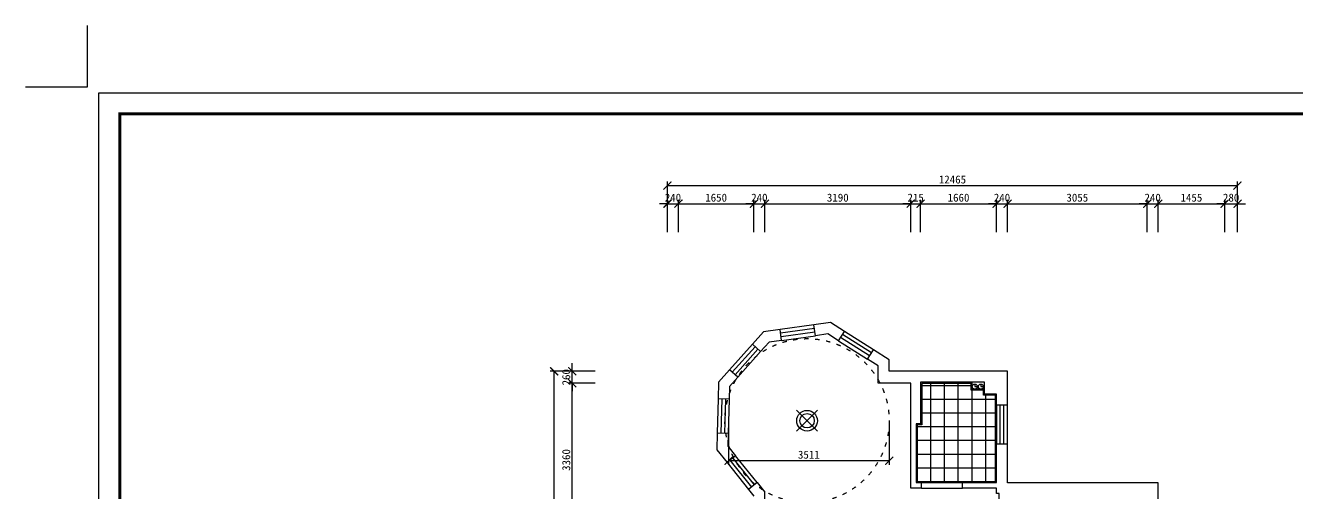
# Model space of a CAD drawing. Header units: millimetres. Extents: x -1705246 to 222838, y -3231245 to 126310.
# Drawn here: x 109539 to 137355, y 70005 to 80245 of the extents above; entities that cross this region are included whole.
import ezdxf

# ---------------------------------------------------------------- set-up
doc = ezdxf.new("R2010")
doc.units = ezdxf.units.MM
doc.header["$PDMODE"] = 35
doc.linetypes.add('ACAD_ISO03W100', pattern=[30, 12, -18])
for name, color, linetype in [('0-01图框模板说明', 2, 'Continuous'), ('0-02图框细线', 136, 'Continuous'), ('250', 250, 'Continuous'), ('天花', 2, 'Continuous')]:
    doc.layers.add(name, color=color, linetype=linetype)
doc.layers.add('Z not print', color=8, linetype='Continuous', plot=False)
doc.styles.get("Standard").update_dxf_attribs({"font": ''})
doc.styles.get('Standard').set_extended_font_data('SimSun')
doc.dimstyles.new('ISO-25', dxfattribs={"dimscale": 70, "dimtxt": 2.5, "dimasz": 2.5, "dimexe": 1.25, "dimexo": 0.625, "dimtad": 1, "dimdec": 0, "dimtxsty": 'Standard', "dimblk": 'ARCHTICK', "dimcen": 2.5, "dimclrd": 251, "dimclre": 251, "dimclrt": 3, "dimadec": 0, "dimazin": 0, "dimtfac": 1, "dimtdec": 0, "dimtix": 1, "dimtmove": 2, "dimatfit": 3, "dimfxl": 1, "dimarcsym": 0})

# ---------------------------------------------------------------- blocks, each defined once
blk = doc.blocks.new('_ArchTick')
at = {"color": 0, "linetype": 'ByBlock', "const_width": 0.15}
blk.add_lwpolyline([(-0.5, -0.5), (0.5, 0.5)], dxfattribs=at)
blk = doc.blocks.new('*D889')
at = {"color": 251, "lineweight": -2}
for p, q in [((121999, 72420), (121408, 72420)), ((121496, 69060), (121496, 72420)), ((121999, 69060), (121408, 69060))]:
    blk.add_line(p, q, dxfattribs=at)
at = {"layer": 'Defpoints', "color": 0}
for p in [(121496, 72420), (122043, 72420), (122043, 69060)]:
    blk.add_point(p, dxfattribs=at)
at = {"color": 251, "lineweight": -2, "xscale": 175, "yscale": 175, "zscale": 175}
for p, rotation in [((121496, 72420), 90), ((121496, 69060), 270)]:
    blk.add_blockref('_ArchTick', p, dxfattribs=dict(at, rotation=rotation))
at = {"color": 3, "insert": (121365, 70740), "char_height": 175, "attachment_point": 5, "rotation": 90}
blk.add_mtext('3360', dxfattribs=at)
blk = doc.blocks.new('*D890')
at = {"color": 251, "lineweight": -2}
for p, q in [((121999, 72680), (121408, 72680)), ((121496, 72680), (121496, 72855)), ((121496, 72420), (121496, 72680)), ((121999, 72420), (121408, 72420)), ((121496, 72420), (121496, 72245))]:
    blk.add_line(p, q, dxfattribs=at)
at = {"layer": 'Defpoints', "color": 0}
for p in [(121496, 72680), (122043, 72680), (122043, 72420)]:
    blk.add_point(p, dxfattribs=at)
at = {"color": 251, "lineweight": -2, "xscale": 175, "yscale": 175, "zscale": 175}
for p, rotation in [((121496, 72680), 270), ((121496, 72420), 90)]:
    blk.add_blockref('_ArchTick', p, dxfattribs=dict(at, rotation=rotation))
at = {"color": 3, "insert": (121365, 72550), "char_height": 175, "attachment_point": 5, "rotation": 90}
blk.add_mtext('260', dxfattribs=at)
blk = doc.blocks.new('*D911')
at = {"color": 251, "lineweight": -2}
for p, q in [((123577, 76345), (123402, 76345)), ((123577, 75725), (123577, 76433)), ((123577, 76345), (123817, 76345)), ((123817, 75725), (123817, 76433)), ((123817, 76345), (123992, 76345))]:
    blk.add_line(p, q, dxfattribs=at)
at = {"layer": 'Defpoints', "color": 0}
for p in [(123817, 76345), (123577, 75682), (123817, 75682)]:
    blk.add_point(p, dxfattribs=at)
at = {"color": 251, "lineweight": -2, "xscale": 175, "yscale": 175, "zscale": 175}
blk.add_blockref('_ArchTick', (123577, 76345), dxfattribs=at)
at = {"color": 251, "lineweight": -2, "xscale": 175, "yscale": 175, "zscale": 175, "rotation": 180}
blk.add_blockref('_ArchTick', (123817, 76345), dxfattribs=at)
at = {"color": 3, "insert": (123697, 76477), "char_height": 175, "attachment_point": 5}
blk.add_mtext('240', dxfattribs=at)
blk = doc.blocks.new('*D912')
at = {"color": 251, "lineweight": -2}
for p, q in [((123817, 75725), (123817, 76433)), ((123817, 76345), (125467, 76345)), ((125467, 75725), (125467, 76433))]:
    blk.add_line(p, q, dxfattribs=at)
at = {"layer": 'Defpoints', "color": 0}
for p in [(125467, 76345), (123817, 75682), (125467, 75682)]:
    blk.add_point(p, dxfattribs=at)
at = {"color": 251, "lineweight": -2, "xscale": 175, "yscale": 175, "zscale": 175, "rotation": 180}
blk.add_blockref('_ArchTick', (123817, 76345), dxfattribs=at)
at = {"color": 251, "lineweight": -2, "xscale": 175, "yscale": 175, "zscale": 175}
blk.add_blockref('_ArchTick', (125467, 76345), dxfattribs=at)
at = {"color": 3, "insert": (124642, 76477), "char_height": 175, "attachment_point": 5}
blk.add_mtext('1650', dxfattribs=at)
blk = doc.blocks.new('*D913')
at = {"color": 251, "lineweight": -2}
for p, q in [((125467, 76345), (125292, 76345)), ((125467, 75725), (125467, 76433)), ((125467, 76345), (125707, 76345)), ((125707, 75725), (125707, 76433)), ((125707, 76345), (125882, 76345))]:
    blk.add_line(p, q, dxfattribs=at)
at = {"layer": 'Defpoints', "color": 0}
for p in [(125707, 76345), (125467, 75682), (125707, 75682)]:
    blk.add_point(p, dxfattribs=at)
at = {"color": 251, "lineweight": -2, "xscale": 175, "yscale": 175, "zscale": 175}
blk.add_blockref('_ArchTick', (125467, 76345), dxfattribs=at)
at = {"color": 251, "lineweight": -2, "xscale": 175, "yscale": 175, "zscale": 175, "rotation": 180}
blk.add_blockref('_ArchTick', (125707, 76345), dxfattribs=at)
at = {"color": 3, "insert": (125587, 76477), "char_height": 175, "attachment_point": 5}
blk.add_mtext('240', dxfattribs=at)
blk = doc.blocks.new('*D914')
at = {"color": 251, "lineweight": -2}
for p, q in [((125707, 75725), (125707, 76433)), ((125707, 76345), (128897, 76345)), ((128897, 75725), (128897, 76433))]:
    blk.add_line(p, q, dxfattribs=at)
at = {"layer": 'Defpoints', "color": 0}
for p in [(128897, 76345), (125707, 75682), (128897, 75682)]:
    blk.add_point(p, dxfattribs=at)
at = {"color": 251, "lineweight": -2, "xscale": 175, "yscale": 175, "zscale": 175, "rotation": 180}
blk.add_blockref('_ArchTick', (125707, 76345), dxfattribs=at)
at = {"color": 251, "lineweight": -2, "xscale": 175, "yscale": 175, "zscale": 175}
blk.add_blockref('_ArchTick', (128897, 76345), dxfattribs=at)
at = {"color": 3, "insert": (127302, 76477), "char_height": 175, "attachment_point": 5}
blk.add_mtext('3190', dxfattribs=at)
blk = doc.blocks.new('*D915')
at = {"color": 251, "lineweight": -2}
for p, q in [((128897, 76345), (128722, 76345)), ((128897, 75725), (128897, 76433)), ((128897, 76345), (129112, 76345)), ((129112, 75725), (129112, 76433)), ((129112, 76345), (129287, 76345))]:
    blk.add_line(p, q, dxfattribs=at)
at = {"layer": 'Defpoints', "color": 0}
for p in [(129112, 76345), (128897, 75682), (129112, 75682)]:
    blk.add_point(p, dxfattribs=at)
at = {"color": 251, "lineweight": -2, "xscale": 175, "yscale": 175, "zscale": 175}
blk.add_blockref('_ArchTick', (128897, 76345), dxfattribs=at)
at = {"color": 251, "lineweight": -2, "xscale": 175, "yscale": 175, "zscale": 175, "rotation": 180}
blk.add_blockref('_ArchTick', (129112, 76345), dxfattribs=at)
at = {"color": 3, "insert": (129004, 76477), "char_height": 175, "attachment_point": 5}
blk.add_mtext('215', dxfattribs=at)
blk = doc.blocks.new('*D916')
at = {"color": 251, "lineweight": -2}
for p, q in [((129112, 75725), (129112, 76433)), ((129112, 76345), (130772, 76345)), ((130772, 75725), (130772, 76433))]:
    blk.add_line(p, q, dxfattribs=at)
at = {"layer": 'Defpoints', "color": 0}
for p in [(130772, 76345), (129112, 75682), (130772, 75682)]:
    blk.add_point(p, dxfattribs=at)
at = {"color": 251, "lineweight": -2, "xscale": 175, "yscale": 175, "zscale": 175, "rotation": 180}
blk.add_blockref('_ArchTick', (129112, 76345), dxfattribs=at)
at = {"color": 251, "lineweight": -2, "xscale": 175, "yscale": 175, "zscale": 175}
blk.add_blockref('_ArchTick', (130772, 76345), dxfattribs=at)
at = {"color": 3, "insert": (129942, 76477), "char_height": 175, "attachment_point": 5}
blk.add_mtext('1660', dxfattribs=at)
blk = doc.blocks.new('*D917')
at = {"color": 251, "lineweight": -2}
for p, q in [((130772, 76345), (130597, 76345)), ((130772, 75725), (130772, 76433)), ((130772, 76345), (131012, 76345)), ((131012, 75725), (131012, 76433)), ((131012, 76345), (131187, 76345))]:
    blk.add_line(p, q, dxfattribs=at)
at = {"layer": 'Defpoints', "color": 0}
for p in [(131012, 76345), (130772, 75682), (131012, 75682)]:
    blk.add_point(p, dxfattribs=at)
at = {"color": 251, "lineweight": -2, "xscale": 175, "yscale": 175, "zscale": 175}
blk.add_blockref('_ArchTick', (130772, 76345), dxfattribs=at)
at = {"color": 251, "lineweight": -2, "xscale": 175, "yscale": 175, "zscale": 175, "rotation": 180}
blk.add_blockref('_ArchTick', (131012, 76345), dxfattribs=at)
at = {"color": 3, "insert": (130892, 76477), "char_height": 175, "attachment_point": 5}
blk.add_mtext('240', dxfattribs=at)
blk = doc.blocks.new('*D918')
at = {"color": 251, "lineweight": -2}
for p, q in [((131012, 75725), (131012, 76433)), ((131012, 76345), (134067, 76345)), ((134067, 75725), (134067, 76433))]:
    blk.add_line(p, q, dxfattribs=at)
at = {"layer": 'Defpoints', "color": 0}
for p in [(134067, 76345), (131012, 75682), (134067, 75682)]:
    blk.add_point(p, dxfattribs=at)
at = {"color": 251, "lineweight": -2, "xscale": 175, "yscale": 175, "zscale": 175, "rotation": 180}
blk.add_blockref('_ArchTick', (131012, 76345), dxfattribs=at)
at = {"color": 251, "lineweight": -2, "xscale": 175, "yscale": 175, "zscale": 175}
blk.add_blockref('_ArchTick', (134067, 76345), dxfattribs=at)
at = {"color": 3, "insert": (132539, 76477), "char_height": 175, "attachment_point": 5}
blk.add_mtext('3055', dxfattribs=at)
blk = doc.blocks.new('*D919')
at = {"color": 251, "lineweight": -2}
for p, q in [((134067, 76345), (133892, 76345)), ((134067, 75725), (134067, 76433)), ((134067, 76345), (134307, 76345)), ((134307, 75725), (134307, 76433)), ((134307, 76345), (134482, 76345))]:
    blk.add_line(p, q, dxfattribs=at)
at = {"layer": 'Defpoints', "color": 0}
for p in [(134307, 76345), (134067, 75682), (134307, 75682)]:
    blk.add_point(p, dxfattribs=at)
at = {"color": 251, "lineweight": -2, "xscale": 175, "yscale": 175, "zscale": 175}
blk.add_blockref('_ArchTick', (134067, 76345), dxfattribs=at)
at = {"color": 251, "lineweight": -2, "xscale": 175, "yscale": 175, "zscale": 175, "rotation": 180}
blk.add_blockref('_ArchTick', (134307, 76345), dxfattribs=at)
at = {"color": 3, "insert": (134187, 76477), "char_height": 175, "attachment_point": 5}
blk.add_mtext('240', dxfattribs=at)
blk = doc.blocks.new('*D920')
at = {"color": 251, "lineweight": -2}
for p, q in [((134307, 75725), (134307, 76433)), ((134307, 76345), (135762, 76345)), ((135762, 75725), (135762, 76433))]:
    blk.add_line(p, q, dxfattribs=at)
at = {"layer": 'Defpoints', "color": 0}
for p in [(135762, 76345), (134307, 75682), (135762, 75682)]:
    blk.add_point(p, dxfattribs=at)
at = {"color": 251, "lineweight": -2, "xscale": 175, "yscale": 175, "zscale": 175, "rotation": 180}
blk.add_blockref('_ArchTick', (134307, 76345), dxfattribs=at)
at = {"color": 251, "lineweight": -2, "xscale": 175, "yscale": 175, "zscale": 175}
blk.add_blockref('_ArchTick', (135762, 76345), dxfattribs=at)
at = {"color": 3, "insert": (135034, 76477), "char_height": 175, "attachment_point": 5}
blk.add_mtext('1455', dxfattribs=at)
blk = doc.blocks.new('*D921')
at = {"color": 251, "lineweight": -2}
for p, q in [((135762, 76345), (135587, 76345)), ((135762, 75725), (135762, 76433)), ((135762, 76345), (136042, 76345)), ((136042, 75725), (136042, 76433)), ((136042, 76345), (136217, 76345))]:
    blk.add_line(p, q, dxfattribs=at)
at = {"layer": 'Defpoints', "color": 0}
for p in [(136042, 76345), (135762, 75682), (136042, 75682)]:
    blk.add_point(p, dxfattribs=at)
at = {"color": 251, "lineweight": -2, "xscale": 175, "yscale": 175, "zscale": 175}
blk.add_blockref('_ArchTick', (135762, 76345), dxfattribs=at)
at = {"color": 251, "lineweight": -2, "xscale": 175, "yscale": 175, "zscale": 175, "rotation": 180}
blk.add_blockref('_ArchTick', (136042, 76345), dxfattribs=at)
at = {"color": 3, "insert": (135902, 76477), "char_height": 175, "attachment_point": 5}
blk.add_mtext('280', dxfattribs=at)
blk = doc.blocks.new('hgggg')
at = {"layer": '0-01图框模板说明', "color": 2, "const_width": 0.724}
blk.add_lwpolyline([(3637.38, 670.41), (3637.38, 383.41), (3227.38, 383.41), (3227.38, 670.41)], close=True, dxfattribs=at)
at = {"layer": '0-02图框细线'}
blk.add_lwpolyline([(3642.38, 675.41), (3642.38, 378.41), (3222.38, 378.41), (3222.38, 675.41)], close=True, dxfattribs=at)
at = {"layer": 'Z not print', "color": 5}
blk.add_lwpolyline([(3219.62, 691.34), (3219.62, 676.74), (3205.02, 676.74)], dxfattribs=at)
blk = doc.blocks.new('*D923')
at = {"color": 251, "lineweight": -2}
for p, q in [((121452, 72680), (121012, 72680)), ((121099, 58320), (121099, 72680)), ((121452, 58320), (121012, 58320))]:
    blk.add_line(p, q, dxfattribs=at)
at = {"layer": 'Defpoints', "color": 0}
for p in [(121099, 72680), (121496, 72680), (121496, 58320)]:
    blk.add_point(p, dxfattribs=at)
at = {"color": 251, "lineweight": -2, "xscale": 175, "yscale": 175, "zscale": 175}
for p, rotation in [((121099, 72680), 90), ((121099, 58320), 270)]:
    blk.add_blockref('_ArchTick', p, dxfattribs=dict(at, rotation=rotation))
at = {"color": 3, "insert": (120968, 65500), "char_height": 175, "attachment_point": 5, "rotation": 90}
blk.add_mtext('14360', dxfattribs=at)
blk = doc.blocks.new('*D924')
at = {"color": 251, "lineweight": -2}
for p, q in [((123577, 76389), (123577, 76830)), ((136042, 76389), (136042, 76830)), ((123577, 76742), (136042, 76742))]:
    blk.add_line(p, q, dxfattribs=at)
at = {"layer": 'Defpoints', "color": 0}
for p in [(136042, 76742), (123577, 76345), (136042, 76345)]:
    blk.add_point(p, dxfattribs=at)
at = {"color": 251, "lineweight": -2, "xscale": 175, "yscale": 175, "zscale": 175, "rotation": 180}
blk.add_blockref('_ArchTick', (123577, 76742), dxfattribs=at)
at = {"color": 251, "lineweight": -2, "xscale": 175, "yscale": 175, "zscale": 175}
blk.add_blockref('_ArchTick', (136042, 76742), dxfattribs=at)
at = {"color": 3, "insert": (129809, 76874), "char_height": 175, "attachment_point": 5}
blk.add_mtext('12465', dxfattribs=at)
blk = doc.blocks.new('adsdw33434')
at = {"layer": '天花', "color": 1}
for p, q in [((-382, 382), (382, -382)), ((382, 382), (-382, -382))]:
    blk.add_line(p, q, dxfattribs=at)
for radius in [377, 264]:
    blk.add_circle((0, 0), radius, dxfattribs=at)
blk = doc.blocks.new('*D926')
at = {"color": 251, "lineweight": -2}
for p, q in [((124914, 71647), (124914, 70636)), ((128425, 71555), (128425, 70636)), ((128425, 70723), (124914, 70723))]:
    blk.add_line(p, q, dxfattribs=at)
at = {"layer": 'Defpoints', "color": 0}
for p in [(124914, 71691), (128425, 71599), (124914, 70723)]:
    blk.add_point(p, dxfattribs=at)
at = {"color": 251, "lineweight": -2, "xscale": 175, "yscale": 175, "zscale": 175, "rotation": 180}
blk.add_blockref('_ArchTick', (124914, 70723), dxfattribs=at)
at = {"color": 251, "lineweight": -2, "xscale": 175, "yscale": 175, "zscale": 175}
blk.add_blockref('_ArchTick', (128425, 70723), dxfattribs=at)
at = {"color": 3, "insert": (126669, 70854), "char_height": 175, "attachment_point": 5}
blk.add_mtext('3511', dxfattribs=at)

msp = doc.modelspace()

# ---------------------------------------------------------------- hatches: boundary and pattern name
h = msp.add_hatch()
h.set_pattern_fill('_USER', color=250, scale=300, style=0, double=1, pattern_type=0)
h.set_pattern_definition([(0, (129036.95, 70270.32), (0, 300), []), (90, (129036.95, 70270.32), (-300, 2e-14), [])])
h.paths.add_polyline_path([(130746.9, 71940.3), (130746.9, 72155.3), (130486.9, 72155.3), (130486.9, 72265.3), (130216.9, 72265.3), (130216.9, 72415.3), (129136.9, 72415.3), (129136.9, 71505.3), (129036.9, 71505.3), (129036.9, 70270.3), (129131.9, 70270.3), (130031.9, 70270.3), (130746.9, 70270.3), (130746.9, 71095.3)])

# ---------------------------------------------------------------- linework, layer by layer
for p, q in [((127141.5, 73746.8), (126781.1, 73696.6)), ((127448.8, 73552), (127141.5, 73746.8)), ((125677.9, 73542.9), (125435.5, 73271.6)), ((126038.3, 73593.1), (125677.9, 73542.9)), ((126071.4, 73355.4), (126038.3, 73593.1)), ((126814.2, 73458.9), (126781.1, 73696.6)), ((127087.4, 73496.9), (126814.2, 73458.9)), ((127320.4, 73349.3), (127087.4, 73496.9)), ((127320.4, 73349.3), (127448.8, 73552)), ((125614.4, 73111.7), (125435.5, 73271.6)), ((125798.2, 73317.4), (125614.4, 73111.7)), ((126071.4, 73355.4), (125798.2, 73317.4)), ((127954, 72947.9), (128082.4, 73150.7)), ((128186.9, 72800.3), (127954, 72947.9)), ((128426.9, 72932.4), (128082.4, 73150.7)), ((128426.9, 72680.3), (128426.9, 72932.4)), ((124935.7, 72712.4), (124693.2, 72441.1)), ((125114.6, 72552.5), (124935.7, 72712.4)), ((128186.9, 72420.3), (128186.9, 72800.3)), ((131011.9, 72680.3), (128426.9, 72680.3)), ((131011.9, 71940.3), (131011.9, 72680.3)), ((124693.2, 72441.1), (124683.7, 72077.4)), ((124930.8, 72346.8), (124923.6, 72071.1)), ((125114.6, 72552.5), (124930.8, 72346.8)), ((128896.9, 72420.3), (128186.9, 72420.3)), ((128896.9, 70120.3), (128896.9, 72420.3)), ((130511.9, 72440.3), (129111.9, 72440.3)), ((129111.9, 72440.3), (129111.9, 71530.3)), ((130241.9, 72290.3), (130241.9, 72440.3)), ((130511.9, 72180.3), (130511.9, 72440.3)), ((124923.6, 72071.1), (124683.7, 72077.4)), ((130241.9, 72290.3), (130511.9, 72290.3)), ((130771.9, 72180.3), (130511.9, 72180.3)), ((130771.9, 71940.3), (130771.9, 72180.3)), ((131011.9, 71940.3), (130771.9, 71940.3)), ((129111.9, 71530.3), (129011.9, 71530.3)), ((129011.9, 71530.3), (129011.9, 70245.3)), ((124664, 71327.7), (124654.5, 70964.1)), ((124903.9, 71321.4), (124664, 71327.7)), ((124903.9, 71321.4), (124896.7, 71045.6)), ((124654.5, 70964.1), (124880.1, 70682.5)), ((124896.7, 71045.6), (125067.4, 70832.5)), ((130771.9, 70245.3), (130771.9, 71095.3)), ((130771.9, 71095.3), (131011.9, 71095.3)), ((131011.9, 70240.3), (131011.9, 71095.3)), ((125067.4, 70832.5), (124880.1, 70682.5)), ((125536.2, 70247.1), (125348.9, 70097.1)), ((125348.9, 70097.1), (125466.9, 69949.7)), ((125536.2, 70247.1), (125706.9, 70034)), ((129131.9, 70120.3), (128896.9, 70120.3)), ((129131.9, 70245.3), (129011.9, 70245.3)), ((129131.9, 70120.3), (129131.9, 70245.3)), ((130031.9, 70120.3), (130031.9, 70245.3)), ((130031.9, 70245.3), (130771.9, 70245.3)), ((130771.9, 70120.3), (130031.9, 70120.3)), ((130771.9, 70010.3), (130771.9, 70120.3)), ((134306.9, 70240.3), (131011.9, 70240.3)), ((134306.9, 69490.3), (134306.9, 70240.3)), ((125706.9, 69060.3), (125706.9, 70034)), ((130831.9, 70010.3), (130771.9, 70010.3)), ((130831.9, 69060.3), (130831.9, 70010.3))]:
    msp.add_line(p, q)
at = {"color": 250}
for p, q in [((126781.1, 73696.6), (126038.3, 73593.1)), ((126071.4, 73355.4), (126814.2, 73458.9)), ((128082.4, 73150.7), (127448.8, 73552)), ((125435.5, 73271.6), (124935.7, 72712.4)), ((127320.4, 73349.3), (127954, 72947.9)), ((125614.4, 73111.7), (125114.6, 72552.5)), ((124683.7, 72077.4), (124664, 71327.7)), ((124923.6, 72071.1), (124903.9, 71321.4)), ((130771.9, 71940.3), (130771.9, 71095.3)), ((131011.9, 71095.3), (131011.9, 71940.3)), ((124880.1, 70682.5), (125348.9, 70097.1)), ((125536.2, 70247.1), (125067.4, 70832.5)), ((129131.9, 70245.3), (130031.9, 70245.3)), ((129131.9, 70120.3), (130031.9, 70120.3))]:
    msp.add_line(p, q, dxfattribs=at)
at = {"color": 1}
for p, q in [((126792.1, 73617.3), (126049.3, 73513.9)), ((126803.2, 73538.1), (126060.3, 73434.6)), ((128039.6, 73083.1), (127406, 73484.5)), ((125495.1, 73218.3), (124995.3, 72659.1)), ((125554.8, 73165), (125055, 72605.8)), ((127996.8, 73015.5), (127363.2, 73416.9)), ((124763.7, 72075.3), (124744, 71325.6)), ((124843.6, 72073.2), (124824, 71323.5)), ((130851.9, 71095.3), (130851.9, 71940.3)), ((130931.9, 71095.3), (130931.9, 71940.3)), ((124942.5, 70732.5), (125411.4, 70147.1)), ((125005, 70782.5), (125473.8, 70197.1))]:
    msp.add_line(p, q, dxfattribs=at)
at = {"color": 2}
msp.add_lwpolyline([(130771.9, 71940.3), (130771.9, 72180.3), (130511.9, 72180.3), (130511.9, 72290.3), (130241.9, 72290.3), (130241.9, 72440.3), (129111.9, 72440.3), (129111.9, 71530.3), (129011.9, 71530.3), (129011.9, 70245.3), (129131.9, 70245.3), (130031.9, 70245.3), (130771.9, 70245.3), (130771.9, 71095.3)], close=True, dxfattribs=at)
at = {"color": 1}
msp.add_lwpolyline([(130746.9, 71940.3), (130746.9, 72155.3), (130486.9, 72155.3), (130486.9, 72265.3), (130216.9, 72265.3), (130216.9, 72415.3), (129136.9, 72415.3), (129136.9, 71505.3), (129036.9, 71505.3), (129036.9, 70270.3), (129131.9, 70270.3), (130031.9, 70270.3), (130746.9, 70270.3), (130746.9, 71095.3)], close=True, dxfattribs=at)
at = {"color": 250}
for points in [[(130296.9, 72400.3), (130296.9, 72345.3), (130351.9, 72345.3)], [(130432.2, 72400.3), (130432.2, 72345.3), (130487.2, 72345.3)]]:
    msp.add_lwpolyline(points, dxfattribs=at)
at = {"color": 8, "linetype": 'ACAD_ISO03W100', "ltscale": 8}
msp.add_circle((126629.2, 71598.6), 1795.3, dxfattribs=at)
at = {"color": 8}
for centre in [(130296.9, 72345.3), (130432.2, 72345.3)]:
    msp.add_circle(centre, 55, dxfattribs=at)

# ---------------------------------------------------------------- block references
at = {"layer": '0-02图框细线', "xscale": 92.39999999999418, "yscale": 92.39999999999418, "zscale": 92.39999999999999}
msp.add_blockref('hgggg', (-186604.2, 16364.9), dxfattribs=at)
at = {"layer": '250', "color": 251, "xscale": 0.5999999999912689, "yscale": 0.5999999999767169, "zscale": 0.6000000000000001}
msp.add_blockref('adsdw33434', (126629.2, 71598.6), dxfattribs=at)

# ---------------------------------------------------------------- dimensions: what is measured, and where the dimension line sits
at = {"color": 0}
dim = msp.add_linear_dim(base=(136041.9, 76742.3), p1=(123576.9, 76345.4), p2=(136041.9, 76345.4), dimstyle='ISO-25', dxfattribs=at)
dim.commit()
dim.dimension.update_dxf_attribs({"geometry": '*D924', "text_midpoint": (129809.4, 76873.6)})
for base, p1, p2, picture, middle in [((123816.9, 76345.4), (123576.9, 75681.5), (123816.9, 75681.5), '*D911', (123696.9, 76476.6)), ((125466.9, 76345.4), (123816.9, 75681.5), (125466.9, 75681.5), '*D912', (124641.9, 76476.6)), ((125706.9, 76345.4), (125466.9, 75681.5), (125706.9, 75681.5), '*D913', (125586.9, 76476.6)), ((128896.9, 76345.4), (125706.9, 75681.5), (128896.9, 75681.5), '*D914', (127301.9, 76476.6)), ((129111.9, 76345.4), (128896.9, 75681.5), (129111.9, 75681.5), '*D915', (129004.4, 76476.6)), ((130771.9, 76345.4), (129111.9, 75681.5), (130771.9, 75681.5), '*D916', (129941.9, 76476.6)), ((131011.9, 76345.4), (130771.9, 75681.5), (131011.9, 75681.5), '*D917', (130891.9, 76476.6)), ((134066.9, 76345.4), (131011.9, 75681.5), (134066.9, 75681.5), '*D918', (132539.4, 76476.6)), ((134306.9, 76345.4), (134066.9, 75681.5), (134306.9, 75681.5), '*D919', (134186.9, 76476.6)), ((135761.9, 76345.4), (134306.9, 75681.5), (135761.9, 75681.5), '*D920', (135034.4, 76476.6)), ((136041.9, 76345.4), (135761.9, 75681.5), (136041.9, 75681.5), '*D921', (135901.9, 76476.6))]:
    dim = msp.add_linear_dim(base=base, p1=p1, p2=p2, dimstyle='ISO-25')
    dim.commit()
    dim.dimension.update_dxf_attribs({"geometry": picture, "text_midpoint": middle})
dim = msp.add_linear_dim(base=(121099.4, 72680.3), p1=(121495.9, 58320.3), p2=(121495.9, 72680.3), angle=90, dimstyle='ISO-25', dxfattribs=at)
dim.commit()
dim.dimension.update_dxf_attribs({"geometry": '*D923', "text_midpoint": (120968.1, 65500.3)})
for base, p1, p2, picture, middle in [((121495.9, 72680.3), (122042.9, 72420.3), (122042.9, 72680.3), '*D890', (121364.7, 72550.3)), ((121495.9, 72420.3), (122042.9, 69060.3), (122042.9, 72420.3), '*D889', (121364.7, 70740.3))]:
    dim = msp.add_linear_dim(base=base, p1=p1, p2=p2, angle=270, dimstyle='ISO-25')
    dim.commit()
    dim.dimension.update_dxf_attribs({"geometry": picture, "text_midpoint": middle})
at = {"color": 1}
dim = msp.add_linear_dim(base=(124913.6, 70723.1), p1=(128424.5, 71598.6), p2=(124913.6, 71690.7), dimstyle='ISO-25', dxfattribs=at)
dim.commit()
dim.dimension.update_dxf_attribs({"geometry": '*D926', "text_midpoint": (126669.1, 70854.3)})

doc.saveas('drawing.dxf')
